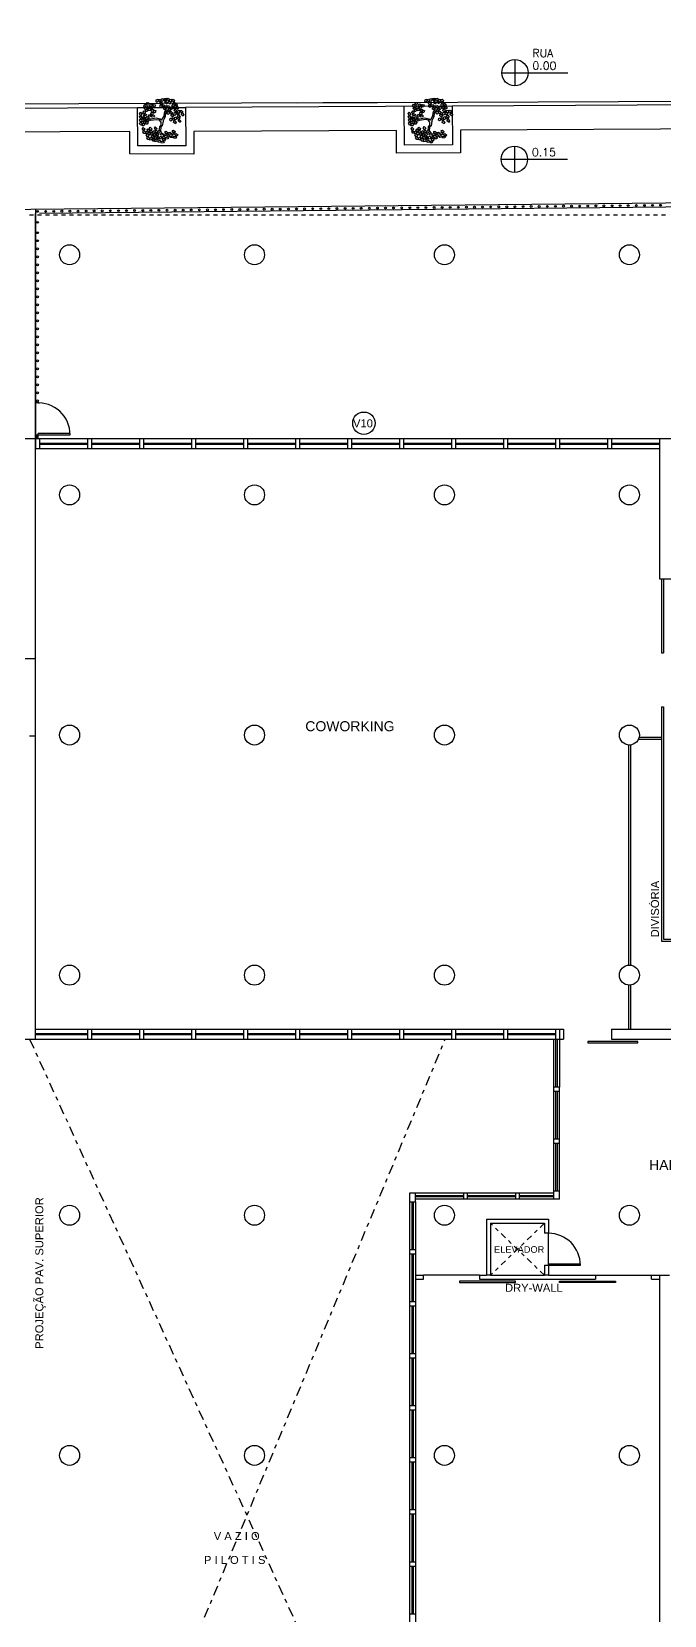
# Model space of a CAD drawing. Header units: millimetres. Extents: x -8 to 5830, y -596 to 3598.
# Drawn here: x 1699.73 to 1715.56, y 2363.95 to 2403.52 of the extents above; entities that cross this region are included whole.
import ezdxf

# ---------------------------------------------------------------- set-up
doc = ezdxf.new("R2010")
doc.units = ezdxf.units.MM
for name, pattern in [('CONTINU', [0]), ('DASHDOT', [1, 0.5, -0.25, 0, -0.25]), ('HIDDEN', [9.525, 6.35, -3.175])]:
    doc.linetypes.add(name, pattern=pattern)
doc.layers.get('0').update_dxf_attribs({"color": 9})
doc.styles.add('80X50', font='romans.shx')
doc.styles.get("Standard").update_dxf_attribs({"font": 'arial.ttf'})

# ---------------------------------------------------------------- blocks, each defined once
blk = doc.blocks.new('L', base_point=(1.368, 0.591))
at = {"color": 8, "lineweight": -2}
for p, q in [((1.275, 0.567), (1.306, 0.592)), ((1.288, 0.517), (1.275, 0.567)), ((1.281, 0.65), (1.312, 0.675)), ((1.294, 0.6), (1.281, 0.65)), ((1.317, 0.508), (1.288, 0.517)), ((1.322, 0.591), (1.294, 0.6)), ((1.306, 0.592), (1.336, 0.538)), ((1.312, 0.675), (1.342, 0.621)), ((1.336, 0.538), (1.317, 0.508)), ((1.342, 0.621), (1.322, 0.591)), ((1.337, 0.489), (1.356, 0.548)), ((1.376, 0.484), (1.337, 0.489)), ((1.356, 0.548), (1.391, 0.554)), ((1.404, 0.527), (1.376, 0.484)), ((1.391, 0.554), (1.404, 0.527))]:
    blk.add_line(p, q, dxfattribs=at)
blk = doc.blocks.new('Árvore-13')
at = {"color": 8}
for p, q in [((-0.8, 0.3), (-0.96, 0.41)), ((-0.8, 0.41), (-0.95, 0.5)), ((-0.36, 0.35), (-0.8, 0.41)), ((-0.37, 0.23), (-0.8, 0.3)), ((-0.13, 0.11), (-0.37, 0.23)), ((-0.07, 0.19), (-0.36, 0.35)), ((-0.07, -0.04), (-0.13, 0.11)), ((0.03, 0.07), (-0.07, 0.19)), ((0.03, 0.07), (0.32, 0.33)), ((0.12, -0.05), (0.28, 0.13)), ((0.28, 0.13), (0.42, 0.28)), ((0.32, 0.33), (0.41, 0.54)), ((0.41, 0.54), (0.48, 0.66)), ((0.42, 0.28), (0.5, 0.51)), ((0.48, 0.66), (0.57, 0.72)), ((0.5, 0.51), (0.63, 0.67)), ((0.57, 0.72), (0.61, 0.82)), ((0.63, 0.67), (0.78, 0.72)), ((-0.3, -0.39), (-0.42, -0.69)), ((-0.2, -0.45), (-0.31, -0.74)), ((-0.31, -0.74), (-0.24, -0.89)), ((-0.15, -0.3), (-0.3, -0.39)), ((-0.05, -0.38), (-0.2, -0.45)), ((-0.07, -0.04), (-0.15, -0.3)), ((0.12, -0.05), (-0.05, -0.38))]:
    blk.add_line(p, q, dxfattribs=at)
at = {"color": 8, "xscale": 3.048, "yscale": 3.048, "zscale": 3.048}
for p, rotation in [((-0.93, 0.96), 295.0165150851705), ((-0.72, 1.45), 295.0165150851705), ((-0.49, 1.26), 295.0165150851705), ((-0.25, 1.14), 295.0165150851705), ((0.17, 1.45), 190.1248425347958), ((0.35, 0.95), 190.1248425347958), ((0.58, 1.4), 190.1248425347958), ((0.85, 1.34), 190.1248425347958), ((1.21, 1.15), 190.1248425347958), ((-1.44, 0.37), 347.8021081598379), ((-1.3, 0.88), 347.8021081598379), ((-1.13, 0.41), 347.8021081598379), ((-0.85, 0.46), 295.0165150851705), ((-0.35, 0.69), 295.0165150851705), ((0.68, 0.78), 190.1248425347958), ((0.76, 0.27), 190.1248425347958), ((0.8, -0.3), 190.1248425347958), ((1.12, 0.57), 190.1248425347958), ((1.2, -0.32), 190.1248425347958), ((1.25, 0.04), 190.1248425347958), ((1.32, 0.75), 190.1248425347958), ((1.58, 0.11), 190.1248425347958), ((-0.45, -1.4), 66.16076666471405), ((-0.1, -0.9), 66.16076666471405), ((-0.02, -1.19), 66.16076666471405), ((0.5, -1), 66.16076666471405), ((0.62, -1.32), 66.16076666471405)]:
    blk.add_blockref('L', p, dxfattribs=dict(at, rotation=rotation))
for p in [(-1.39, -0.31), (-1.23, -0.88), (-1.05, -0.53), (-0.87, -1.13), (-0.85, -0.45), (-0.67, -1.02), (-0.45, -1.04), (-0.44, -0.54)]:
    blk.add_blockref('L', p, dxfattribs=at)

msp = doc.modelspace()

# ---------------------------------------------------------------- linework, layer by layer
at = {"color": 8, "linetype": 'CONTINU', "lineweight": -2}
for p, q in [((1711.821, 2402.826), (1711.821, 2402.168)), ((1711.492, 2402.497), (1713.146, 2402.497)), ((1709.052, 2401.757), (1684.858, 2401.651)), ((1692.058, 2401.585), (1702.385, 2401.626)), ((1710.253, 2401.662), (1703.585, 2401.631)), ((1706.373, 2401.744), (1724.343, 2401.824)), ((1709.061, 2400.688), (1709.053, 2401.657)), ((1722.338, 2401.729), (1710.253, 2401.662)), ((1710.253, 2401.662), (1710.261, 2400.691)), ((1710.261, 2400.691), (1709.061, 2400.687)), ((1711.808, 2400.663), (1711.808, 2400.006)), ((1711.479, 2400.335), (1713.133, 2400.335))]:
    msp.add_line(p, q, dxfattribs=at)
for p, q in [((1732.068, 2399.4), (1647.856, 2398.562)), ((1732.012, 2399.3), (1699.933, 2398.98)), ((1699.823, 2398.98), (1699.823, 2378.348)), ((1699.833, 2399.079), (1699.833, 2393.098)), ((1699.898, 2394.248), (1699.933, 2394.248)), ((1734.083, 2393.348), (1664.183, 2393.348)), ((1699.833, 2393.448), (1700.698, 2393.448)), ((1699.933, 2393.348), (1699.933, 2393.098)), ((1701.133, 2393.348), (1701.133, 2393.098)), ((1701.233, 2393.348), (1701.233, 2393.098)), ((1702.433, 2393.348), (1702.433, 2393.098)), ((1702.533, 2393.348), (1702.533, 2393.098)), ((1703.733, 2393.348), (1703.733, 2393.098)), ((1703.833, 2393.348), (1703.833, 2393.098)), ((1705.033, 2393.348), (1705.033, 2393.098)), ((1705.133, 2393.348), (1705.133, 2393.098)), ((1706.333, 2393.348), (1706.333, 2393.098)), ((1706.433, 2393.348), (1706.433, 2393.098)), ((1707.633, 2393.348), (1707.633, 2393.098)), ((1707.733, 2393.348), (1707.733, 2393.098)), ((1708.933, 2393.348), (1708.933, 2393.098)), ((1709.033, 2393.348), (1709.033, 2393.098)), ((1710.233, 2393.348), (1710.233, 2393.098)), ((1710.333, 2393.348), (1710.333, 2393.098)), ((1711.533, 2393.348), (1711.533, 2393.098)), ((1711.633, 2393.348), (1711.633, 2393.098)), ((1712.833, 2393.348), (1712.833, 2393.098)), ((1712.933, 2393.348), (1712.933, 2393.098)), ((1714.133, 2393.348), (1714.133, 2393.098)), ((1714.233, 2393.348), (1714.233, 2393.098)), ((1715.433, 2393.348), (1715.433, 2389.848)), ((1715.433, 2393.098), (1699.823, 2393.098)), ((1699.933, 2393.238), (1701.133, 2393.238)), ((1701.133, 2393.208), (1699.933, 2393.208)), ((1701.233, 2393.238), (1702.433, 2393.238)), ((1702.433, 2393.208), (1701.233, 2393.208)), ((1702.533, 2393.238), (1703.733, 2393.238)), ((1703.733, 2393.208), (1702.533, 2393.208)), ((1703.833, 2393.238), (1705.033, 2393.238)), ((1705.033, 2393.208), (1703.833, 2393.208)), ((1705.133, 2393.238), (1706.333, 2393.238)), ((1706.333, 2393.208), (1705.133, 2393.208)), ((1706.433, 2393.238), (1707.633, 2393.238)), ((1707.633, 2393.208), (1706.433, 2393.208)), ((1707.733, 2393.238), (1708.933, 2393.238)), ((1708.933, 2393.208), (1707.733, 2393.208)), ((1709.033, 2393.238), (1710.233, 2393.238)), ((1710.233, 2393.208), (1709.033, 2393.208)), ((1710.333, 2393.238), (1711.533, 2393.238)), ((1711.533, 2393.208), (1710.333, 2393.208)), ((1711.633, 2393.238), (1712.833, 2393.238)), ((1712.833, 2393.208), (1711.633, 2393.208)), ((1712.933, 2393.238), (1714.133, 2393.238)), ((1714.133, 2393.208), (1712.933, 2393.208)), ((1714.233, 2393.238), (1715.433, 2393.238)), ((1715.433, 2393.208), (1714.233, 2393.208)), ((1715.433, 2389.848), (1718.133, 2389.848)), ((1715.483, 2389.848), (1715.483, 2387.998)), ((1715.533, 2389.848), (1715.533, 2387.998)), ((1699.823, 2387.848), (1697.533, 2387.848)), ((1715.483, 2387.998), (1715.533, 2387.998)), ((1715.483, 2386.648), (1715.483, 2380.798)), ((1715.483, 2386.648), (1715.533, 2386.648)), ((1715.533, 2386.648), (1715.533, 2380.848)), ((1699.683, 2385.928), (1699.823, 2385.928)), ((1714.658, 2385.699), (1714.658, 2380.196)), ((1714.708, 2385.699), (1714.708, 2380.196)), ((1715.483, 2380.798), (1716.253, 2380.798)), ((1715.533, 2380.848), (1716.253, 2380.848)), ((1714.658, 2379.698), (1714.658, 2378.598)), ((1714.708, 2379.698), (1714.708, 2378.598)), ((1664.183, 2378.348), (1713.033, 2378.348)), ((1699.823, 2378.598), (1713.033, 2378.598)), ((1699.823, 2378.488), (1701.133, 2378.488)), ((1701.133, 2378.458), (1699.823, 2378.458)), ((1701.133, 2378.598), (1701.133, 2378.348)), ((1701.233, 2378.598), (1701.233, 2378.348)), ((1701.233, 2378.488), (1702.433, 2378.488)), ((1702.433, 2378.458), (1701.233, 2378.458)), ((1702.433, 2378.598), (1702.433, 2378.348)), ((1702.533, 2378.598), (1702.533, 2378.348)), ((1702.533, 2378.488), (1703.733, 2378.488)), ((1703.733, 2378.458), (1702.533, 2378.458)), ((1703.733, 2378.598), (1703.733, 2378.348)), ((1703.833, 2378.598), (1703.833, 2378.348)), ((1703.833, 2378.488), (1705.033, 2378.488)), ((1705.033, 2378.458), (1703.833, 2378.458)), ((1705.033, 2378.598), (1705.033, 2378.348)), ((1705.133, 2378.598), (1705.133, 2378.348)), ((1705.133, 2378.488), (1706.333, 2378.488)), ((1706.333, 2378.458), (1705.133, 2378.458)), ((1706.333, 2378.598), (1706.333, 2378.348)), ((1706.433, 2378.598), (1706.433, 2378.348)), ((1706.433, 2378.488), (1707.633, 2378.488)), ((1707.633, 2378.458), (1706.433, 2378.458)), ((1707.633, 2378.598), (1707.633, 2378.348)), ((1707.733, 2378.598), (1707.733, 2378.348)), ((1707.733, 2378.488), (1708.933, 2378.488)), ((1708.933, 2378.458), (1707.733, 2378.458)), ((1708.933, 2378.598), (1708.933, 2378.348)), ((1709.033, 2378.598), (1709.033, 2378.348)), ((1709.033, 2378.488), (1710.233, 2378.488)), ((1710.233, 2378.458), (1709.033, 2378.458)), ((1710.233, 2378.598), (1710.233, 2378.348)), ((1710.333, 2378.598), (1710.333, 2378.348)), ((1710.333, 2378.488), (1711.533, 2378.488)), ((1711.533, 2378.458), (1710.333, 2378.458)), ((1711.533, 2378.598), (1711.533, 2378.348)), ((1711.633, 2378.598), (1711.633, 2378.348)), ((1711.633, 2378.488), (1712.833, 2378.488)), ((1712.833, 2378.458), (1711.633, 2378.458)), ((1712.783, 2378.348), (1712.783, 2374.348)), ((1712.833, 2378.598), (1712.833, 2378.348)), ((1712.843, 2377.148), (1712.843, 2378.348)), ((1712.873, 2378.348), (1712.873, 2377.148)), ((1712.933, 2378.598), (1712.933, 2377.813)), ((1713.033, 2378.598), (1713.033, 2378.348)), ((1714.233, 2378.598), (1716.253, 2378.598)), ((1714.233, 2378.598), (1714.233, 2378.348)), ((1714.233, 2378.348), (1719.533, 2378.348)), ((1712.843, 2375.848), (1712.843, 2377.048)), ((1712.873, 2377.048), (1712.873, 2375.848)), ((1712.843, 2374.548), (1712.843, 2375.748)), ((1712.873, 2375.748), (1712.873, 2374.548)), ((1709.338, 2374.438), (1710.538, 2374.438)), ((1710.538, 2374.408), (1709.338, 2374.408)), ((1712.933, 2374.348), (1709.338, 2374.348)), ((1710.638, 2374.438), (1711.838, 2374.438)), ((1711.838, 2374.408), (1710.638, 2374.408)), ((1711.938, 2374.438), (1712.783, 2374.438)), ((1712.783, 2374.408), (1711.938, 2374.408)), ((1709.188, 2374.283), (1709.188, 2355.848)), ((1709.248, 2373.083), (1709.248, 2374.283)), ((1709.278, 2374.283), (1709.278, 2373.083)), ((1709.338, 2374.283), (1709.338, 2355.848)), ((1711.108, 2373.848), (1711.108, 2372.448)), ((1711.108, 2373.848), (1712.658, 2373.848)), ((1711.208, 2373.748), (1712.558, 2373.748)), ((1711.208, 2373.748), (1711.208, 2372.448)), ((1712.558, 2373.748), (1712.558, 2373.498)), ((1712.658, 2373.848), (1712.658, 2373.498)), ((1712.658, 2373.498), (1712.558, 2373.498)), ((1709.248, 2371.783), (1709.248, 2372.983)), ((1709.278, 2372.983), (1709.278, 2371.783)), ((1709.338, 2372.448), (1709.538, 2372.448)), ((1709.338, 2372.348), (1709.538, 2372.348)), ((1709.538, 2372.348), (1709.538, 2372.448)), ((1710.938, 2372.448), (1711.108, 2372.448)), ((1710.938, 2372.448), (1710.938, 2372.348)), ((1710.938, 2372.348), (1713.833, 2372.348)), ((1711.208, 2372.448), (1712.558, 2372.448)), ((1712.558, 2372.698), (1712.558, 2372.448)), ((1712.558, 2372.698), (1712.658, 2372.698)), ((1712.658, 2372.698), (1712.658, 2372.448)), ((1712.658, 2372.448), (1713.833, 2372.448)), ((1713.833, 2372.448), (1713.833, 2372.348)), ((1715.233, 2372.448), (1715.683, 2372.448)), ((1715.233, 2372.348), (1715.233, 2372.448)), ((1715.233, 2372.348), (1715.433, 2372.348)), ((1715.433, 2372.448), (1715.433, 2355.848)), ((1709.248, 2370.483), (1709.248, 2371.683)), ((1709.278, 2371.683), (1709.278, 2370.483)), ((1709.248, 2369.183), (1709.248, 2370.383)), ((1709.278, 2370.383), (1709.278, 2369.183)), ((1709.248, 2367.883), (1709.248, 2369.083)), ((1709.278, 2369.083), (1709.278, 2367.883)), ((1709.248, 2366.583), (1709.248, 2367.783)), ((1709.278, 2367.783), (1709.278, 2366.583)), ((1709.248, 2365.283), (1709.248, 2366.483)), ((1709.278, 2366.483), (1709.278, 2365.283)), ((1709.248, 2363.983), (1709.248, 2365.183)), ((1709.278, 2365.183), (1709.278, 2363.983))]:
    msp.add_line(p, q)
at = {"linetype": 'DASHDOT', "ltscale": 0.03}
msp.add_line((1699.683, 2398.948), (1715.683, 2398.948), dxfattribs=at)
at = {"linetype": 'CONTINU'}
for p, q in [((1714.912, 2385.848), (1715.483, 2385.848)), ((1714.928, 2385.898), (1715.483, 2385.898))]:
    msp.add_line(p, q, dxfattribs=at)
at = {"linetype": 'DASHDOT', "ltscale": 0.5}
for p, q in [((1699.683, 2378.348), (1709.847, 2356.083)), ((1700.829, 2356.15), (1710.079, 2378.348))]:
    msp.add_line(p, q, dxfattribs=at)
at = {"linetype": 'CONTINU', "lineweight": -2}
for p, q in [((1712.933, 2378.348), (1712.933, 2377.148)), ((1712.658, 2372.698), (1712.658, 2373.498)), ((1710.938, 2372.448), (1709.538, 2372.448)), ((1711.208, 2372.448), (1711.108, 2372.448)), ((1712.658, 2372.448), (1712.558, 2372.448)), ((1713.833, 2372.448), (1715.233, 2372.448))]:
    msp.add_line(p, q, dxfattribs=at)
at = {"linetype": 'DASHDOT', "ltscale": 0.3}
for p, q in [((1712.558, 2373.748), (1711.208, 2372.448)), ((1712.558, 2372.448), (1711.208, 2373.748))]:
    msp.add_line(p, q, dxfattribs=at)
at = {"color": 8, "linetype": 'CONTINU', "lineweight": -2}
msp.add_lwpolyline([(1725.043, 2403.523), (1725.043, 2401.931), (1725.542, 2401.932), (1725.551, 2399.98), (1722.146, 2399.976), (1722.142, 2401.121), (1710.458, 2401.063), (1710.463, 2400.492), (1708.863, 2400.487), (1708.858, 2401.055), (1703.788, 2401.032), (1703.79, 2400.466), (1702.19, 2400.469), (1702.188, 2401.025), (1693.458, 2400.987)], dxfattribs=at)
msp.add_lwpolyline([(1703.585, 2401.631), (1703.589, 2400.666), (1702.389, 2400.668), (1702.385, 2401.626)], close=True, dxfattribs=at)
for points in [[(1699.868, 2393.348), (1699.868, 2393.448)], [(1699.898, 2393.348), (1699.898, 2393.478)], [(1700.698, 2393.448), (1700.698, 2393.478), (1699.898, 2393.478)], [(1712.933, 2377.148), (1712.783, 2377.148)], [(1712.933, 2374.348), (1712.933, 2377.148)], [(1712.783, 2377.048), (1712.933, 2377.048)], [(1712.933, 2375.848), (1712.783, 2375.848)], [(1712.783, 2375.748), (1712.933, 2375.748)], [(1712.783, 2374.498), (1709.188, 2374.498), (1709.188, 2374.283), (1709.338, 2374.283), (1709.338, 2374.498)], [(1710.538, 2374.498), (1710.538, 2374.348)], [(1710.638, 2374.348), (1710.638, 2374.498)], [(1711.838, 2374.498), (1711.838, 2374.348)], [(1711.938, 2374.348), (1711.938, 2374.498)], [(1712.933, 2374.548), (1712.783, 2374.548)], [(1709.338, 2373.083), (1709.188, 2373.083)], [(1709.188, 2372.983), (1709.338, 2372.983)], [(1709.338, 2371.783), (1709.188, 2371.783)], [(1709.188, 2371.683), (1709.338, 2371.683)], [(1709.338, 2370.483), (1709.188, 2370.483)], [(1709.188, 2370.383), (1709.338, 2370.383)], [(1709.338, 2369.183), (1709.188, 2369.183)], [(1709.188, 2369.083), (1709.338, 2369.083)], [(1709.338, 2367.883), (1709.188, 2367.883)], [(1709.188, 2367.783), (1709.338, 2367.783)], [(1709.338, 2366.583), (1709.188, 2366.583)], [(1709.188, 2366.483), (1709.338, 2366.483)], [(1709.338, 2365.283), (1709.188, 2365.283)], [(1709.188, 2365.183), (1709.338, 2365.183)], [(1709.338, 2363.983), (1709.188, 2363.983)]]:
    msp.add_lwpolyline(points)
msp.add_lwpolyline([(1713.643, 2378.288), (1713.643, 2378.258), (1714.893, 2378.258), (1714.893, 2378.288)], close=True)
at = {"linetype": 'CONTINU'}
msp.add_lwpolyline([(1712.658, 2372.698), (1713.458, 2372.698), (1713.458, 2372.728), (1712.658, 2372.728)], close=True, dxfattribs=at)
at = {"linetype": 'CONTINU', "lineweight": -2}
for points in [[(1710.433, 2372.269), (1711.833, 2372.269), (1711.833, 2372.299), (1710.433, 2372.299)], [(1714.337, 2372.269), (1712.937, 2372.269), (1712.937, 2372.299), (1714.337, 2372.299)]]:
    msp.add_lwpolyline(points, close=True, dxfattribs=at)
at = {"color": 8, "linetype": 'CONTINU', "lineweight": -2}
for centre in [(1711.821, 2402.497), (1711.808, 2400.335)]:
    msp.add_circle(centre, 0.329, dxfattribs=at)
for centre, radius in [((1699.883, 2399.031), 0.0225), ((1700.085, 2399.032), 0.0225), ((1700.287, 2399.034), 0.0225), ((1700.489, 2399.036), 0.0225), ((1700.692, 2399.038), 0.0225), ((1700.894, 2399.04), 0.0225), ((1701.096, 2399.042), 0.0225), ((1701.299, 2399.044), 0.0225), ((1701.501, 2399.046), 0.0225), ((1701.703, 2399.048), 0.0225), ((1701.906, 2399.05), 0.0225), ((1702.108, 2399.052), 0.0225), ((1702.31, 2399.054), 0.0225), ((1702.513, 2399.056), 0.0225), ((1702.715, 2399.058), 0.0225), ((1702.918, 2399.06), 0.0225), ((1703.12, 2399.062), 0.0225), ((1703.322, 2399.064), 0.0225), ((1703.525, 2399.066), 0.0225), ((1703.727, 2399.068), 0.0225), ((1703.929, 2399.07), 0.0225), ((1704.132, 2399.072), 0.0225), ((1704.334, 2399.074), 0.0225), ((1704.536, 2399.076), 0.0225), ((1704.739, 2399.078), 0.0225), ((1704.941, 2399.08), 0.0225), ((1705.143, 2399.082), 0.0225), ((1705.346, 2399.084), 0.0225), ((1705.548, 2399.086), 0.0225), ((1705.751, 2399.088), 0.0225), ((1705.953, 2399.09), 0.0225), ((1706.155, 2399.092), 0.0225), ((1706.358, 2399.094), 0.0225), ((1706.56, 2399.096), 0.0225), ((1706.762, 2399.098), 0.0225), ((1706.965, 2399.1), 0.0225), ((1707.167, 2399.102), 0.0225), ((1707.369, 2399.104), 0.0225), ((1707.572, 2399.106), 0.0225), ((1707.774, 2399.108), 0.0225), ((1707.976, 2399.11), 0.0225), ((1708.179, 2399.112), 0.0225), ((1708.381, 2399.115), 0.0225), ((1708.583, 2399.117), 0.0225), ((1708.786, 2399.119), 0.0225), ((1708.988, 2399.121), 0.0225), ((1709.191, 2399.123), 0.0225), ((1709.393, 2399.125), 0.0225), ((1709.595, 2399.127), 0.0225), ((1709.798, 2399.129), 0.0225), ((1710, 2399.131), 0.0225), ((1710.202, 2399.133), 0.0225), ((1710.405, 2399.135), 0.0225), ((1710.607, 2399.137), 0.0225), ((1710.809, 2399.139), 0.0225), ((1711.012, 2399.141), 0.0225), ((1711.214, 2399.143), 0.0225), ((1711.416, 2399.145), 0.0225), ((1711.619, 2399.147), 0.0225), ((1711.821, 2399.149), 0.0225), ((1712.024, 2399.151), 0.0225), ((1712.226, 2399.153), 0.0225), ((1712.428, 2399.155), 0.0225), ((1712.631, 2399.157), 0.0225), ((1712.833, 2399.159), 0.0225), ((1713.035, 2399.161), 0.0225), ((1713.238, 2399.163), 0.0225), ((1713.44, 2399.165), 0.0225), ((1713.642, 2399.167), 0.0225), ((1713.845, 2399.169), 0.0225), ((1714.047, 2399.171), 0.0225), ((1714.249, 2399.173), 0.0225), ((1714.452, 2399.175), 0.0225), ((1714.654, 2399.177), 0.0225), ((1714.857, 2399.179), 0.0225), ((1715.059, 2399.181), 0.0225), ((1715.261, 2399.183), 0.0225), ((1715.464, 2399.185), 0.0225), ((1699.883, 2398.758), 0.0225), ((1699.883, 2398.498), 0.0225), ((1699.883, 2398.298), 0.0225), ((1699.883, 2398.098), 0.0225), ((1700.683, 2397.948), 0.25), ((1705.308, 2397.948), 0.25), ((1710.058, 2397.948), 0.25), ((1714.683, 2397.948), 0.25), ((1699.883, 2397.898), 0.0225), ((1699.883, 2397.698), 0.0225), ((1699.883, 2397.498), 0.0225), ((1699.883, 2397.298), 0.0225), ((1699.883, 2397.098), 0.0225), ((1699.883, 2396.898), 0.0225), ((1699.883, 2396.698), 0.0225), ((1699.883, 2396.498), 0.0225), ((1699.883, 2396.298), 0.0225), ((1699.883, 2396.098), 0.0225), ((1699.883, 2395.898), 0.0225), ((1699.883, 2395.698), 0.0225), ((1699.883, 2395.498), 0.0225), ((1699.883, 2395.298), 0.0225), ((1699.883, 2395.098), 0.0225), ((1699.883, 2394.898), 0.0225), ((1699.883, 2394.698), 0.0225), ((1699.883, 2394.498), 0.0225), ((1699.883, 2394.298), 0.0225), ((1708.043, 2393.738), 0.28), ((1700.683, 2391.948), 0.25), ((1705.308, 2391.948), 0.25), ((1710.058, 2391.948), 0.25), ((1714.683, 2391.948), 0.25), ((1700.683, 2385.948), 0.25), ((1705.308, 2385.948), 0.25), ((1710.058, 2385.948), 0.25), ((1714.683, 2385.948), 0.25), ((1700.683, 2379.948), 0.25), ((1705.308, 2379.948), 0.25), ((1710.058, 2379.948), 0.25), ((1714.683, 2379.948), 0.25), ((1700.683, 2373.948), 0.25), ((1705.308, 2373.948), 0.25), ((1710.058, 2373.948), 0.25), ((1714.683, 2373.948), 0.25), ((1700.683, 2367.948), 0.25), ((1705.308, 2367.948), 0.25), ((1710.058, 2367.948), 0.25), ((1714.683, 2367.948), 0.25)]:
    msp.add_circle(centre, radius)
msp.add_arc((1699.898, 2393.448), 0.8, 0, 94.6604)
at = {"linetype": 'CONTINU'}
msp.add_arc((1712.658, 2372.698), 0.8, 0, 90, dxfattribs=at)

# ---------------------------------------------------------------- block references
at = {"color": 8, "linetype": 'HIDDEN', "xscale": 0.3107660917594163, "yscale": 0.3107660917594163, "zscale": 0.3107660917594163, "rotation": 16.63621055087309}
for p in [(1702.983, 2401.287), (1709.704, 2401.289)]:
    msp.add_blockref('Árvore-13', p, dxfattribs=at)

# ---------------------------------------------------------------- texts
at = {"color": 8, "style": '80X50'}
for s, p in [('RUA', (1712.258, 2402.889)), ('0.00', (1712.258, 2402.575)), ('0.15', (1712.245, 2400.412))]:
    msp.add_text(s, height=0.2, rotation=359.7175, dxfattribs=at).set_placement(p)
for s, height, p in [('V10', 0.2, (1707.772, 2393.636)), ('COWORKING', 0.25, (1706.579, 2386.043)), ('HALL ENTRADA', 0.25, (1715.176, 2375.08)), ('ELEVADOR', 0.165, (1711.299, 2373.01)), ('DRY-WALL', 0.2, (1711.573, 2372.035)), ('V A Z I O ', 0.2, (1704.289, 2365.832)), ('P I L O T I S', 0.2, (1704.044, 2365.235))]:
    msp.add_text(s, height=height).set_placement(p)
for s, p in [('DIVISÓRIA', (1715.422, 2380.892)), ('PROJEÇÃO PAV. SUPERIOR', (1700.027, 2370.61))]:
    msp.add_text(s, height=0.2, rotation=90).set_placement(p)

doc.saveas('drawing.dxf')
